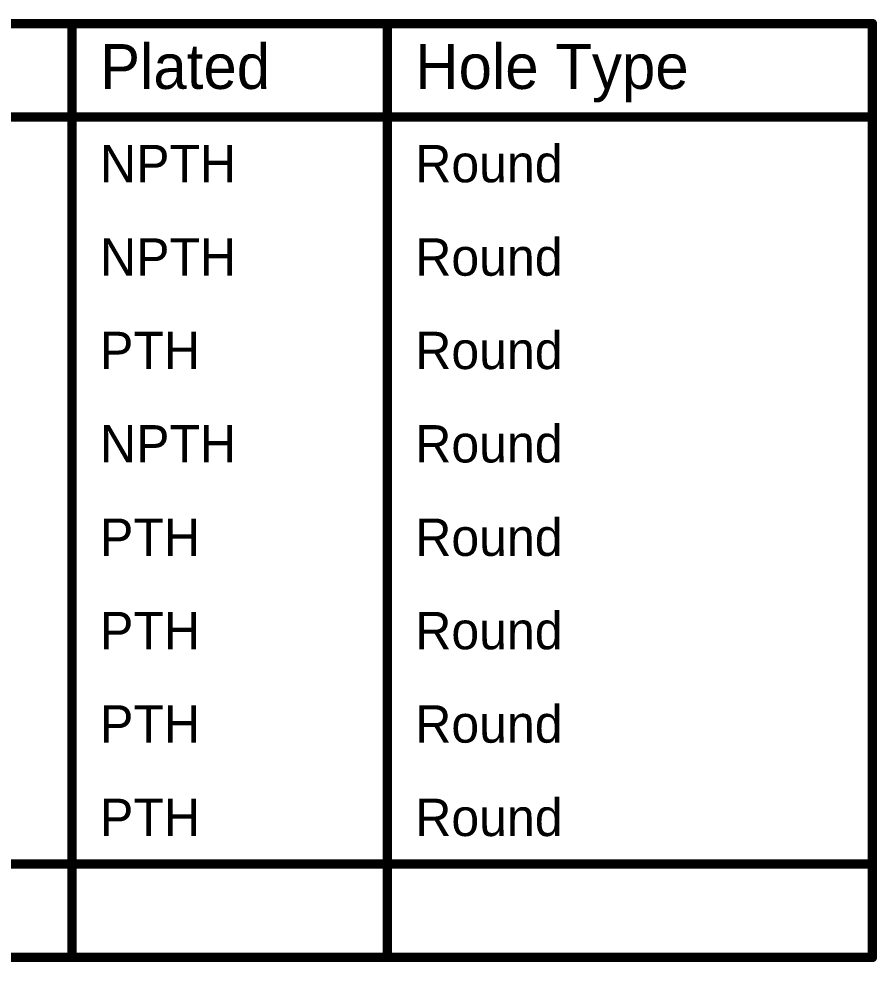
# Model space of a CAD drawing. Header units: millimetres. Extents: x 80 to 196, y 80 to 246.
# Drawn here: x 143.77 to 178.76, y 125.81 to 164.29 of the extents above; entities that cross this region are included whole.
import ezdxf

# ---------------------------------------------------------------- set-up
doc = ezdxf.new("R2010")
doc.units = ezdxf.units.MM
doc.layers.add('DrillDrawing', color=1, linetype='Continuous')

msp = doc.modelspace()

# ---------------------------------------------------------------- linework, layer by layer
at = {"layer": 'DrillDrawing', "const_width": 0.381}
for points in [[(80.04, 164.102), (178.566, 164.102)], [(145.935, 126.002), (145.935, 164.102)], [(158.785, 126.002), (158.785, 164.102)], [(178.566, 126.002), (178.566, 164.102)], [(80.04, 160.292), (178.566, 160.292)], [(80.04, 129.812), (178.566, 129.812)], [(80.04, 126.002), (178.566, 126.002)]]:
    msp.add_lwpolyline(points, dxfattribs=at)
at = {"layer": 'DrillDrawing', "const_width": 0.191}
for points in [[(145.84, 164.102, 1), (146.031, 164.102, 1)], [(158.689, 164.102, 1), (158.88, 164.102, 1)], [(178.471, 164.102, 1), (178.661, 164.102, 1)], [(178.471, 164.102, 1), (178.661, 164.102, 1)], [(178.471, 160.292, 1), (178.661, 160.292, 1)], [(178.471, 129.812, 1), (178.661, 129.812, 1)], [(145.84, 126.002, 1), (146.031, 126.002, 1)], [(158.689, 126.002, 1), (158.88, 126.002, 1)], [(178.471, 126.002, 1), (178.661, 126.002, 1)], [(178.471, 126.002, 1), (178.661, 126.002, 1)]]:
    msp.add_lwpolyline(points, format="xyb", close=True, dxfattribs=at)

# ---------------------------------------------------------------- texts
at = {"layer": 'DrillDrawing'}
for s, height, p in [('Plated', 1.8288, (147.078, 161.435)), ('Hole Type', 1.8288, (159.928, 161.435)), ('NPTH', 1.524, (147.078, 157.625)), ('Round', 1.524, (159.928, 157.625)), ('NPTH', 1.524, (147.078, 153.815)), ('Round', 1.524, (159.928, 153.815)), ('PTH', 1.524, (147.078, 150.005)), ('Round', 1.524, (159.928, 150.005)), ('Round', 1.524, (159.928, 146.195)), ('NPTH', 1.524, (147.078, 146.195)), ('Round', 1.524, (159.928, 142.385)), ('PTH', 1.524, (147.078, 142.385)), ('PTH', 1.524, (147.078, 138.575)), ('Round', 1.524, (159.928, 138.575)), ('PTH', 1.524, (147.078, 134.765)), ('Round', 1.524, (159.928, 134.765)), ('PTH', 1.524, (147.078, 130.955)), ('Round', 1.524, (159.928, 130.955))]:
    msp.add_text(s, height=height, dxfattribs=at).set_placement(p)

doc.saveas('drawing.dxf')
